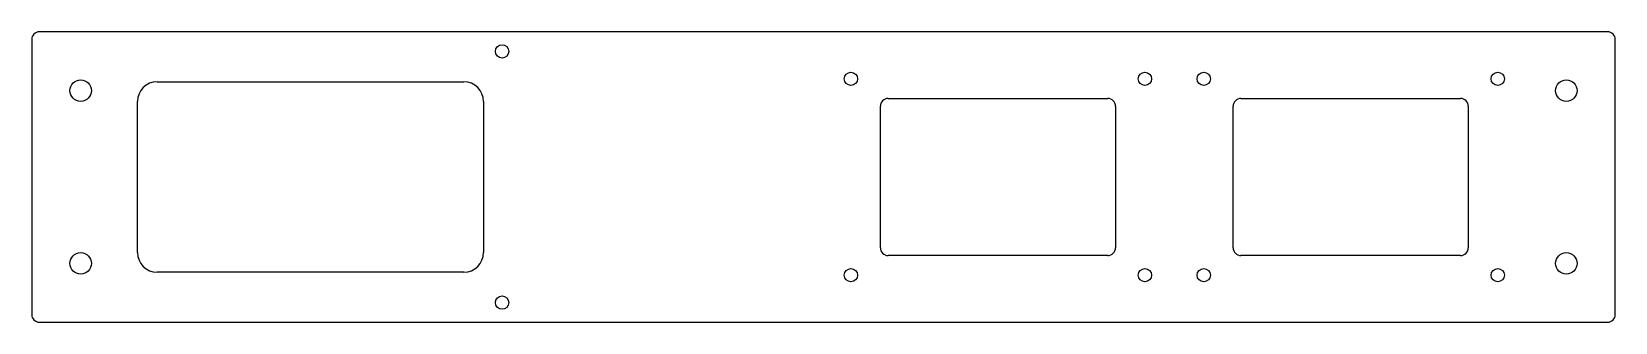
# Model space of a CAD drawing. Header units: millimetres. Extents: x -212 to 192, y -37 to 37.
import ezdxf

# ---------------------------------------------------------------- set-up
doc = ezdxf.new("R2010")
doc.units = ezdxf.units.MM

msp = doc.modelspace()

# ---------------------------------------------------------------- linework, layer by layer
at = {"color": 7, "linetype": 'Continuous', "lineweight": 25}
for p, q in [((190, 37), (-210, 37)), ((-212, 35), (-212, -35)), ((192, -35), (192, 35)), ((-180, 24.25), (-101.75, 24.25)), ((-185, -19.25), (-185, 19.25)), ((-96.75, 19.25), (-96.75, -19.25)), ((4.5, -18), (4.5, 18)), ((6.5, 20), (62.5, 20)), ((64.5, 18), (64.5, -18)), ((94.5, -18), (94.5, 18)), ((96.5, 20), (152.5, 20)), ((154.5, 18), (154.5, -18)), ((62.5, -20), (6.5, -20)), ((152.5, -20), (96.5, -20)), ((-101.75, -24.25), (-180, -24.25)), ((-210, -37), (190, -37))]:
    msp.add_line(p, q, dxfattribs=at)
for centre, radius in [((-92, 32), 1.7), ((-199.5, 22), 2.75), ((-3, 25), 1.7), ((72, 25), 1.7), ((87, 25), 1.7), ((162, 25), 1.7), ((179.5, 22), 2.75), ((-199.5, -22), 2.75), ((179.5, -22), 2.75), ((-3, -25), 1.7), ((72, -25), 1.7), ((87, -25), 1.7), ((162, -25), 1.7), ((-92, -32), 1.7)]:
    msp.add_circle(centre, radius, dxfattribs=at)
for centre, radius, start, end in [((-210, 35), 2, 90, 180), ((190, 35), 2, 0, 90), ((-180, 19.25), 5, 90, 180), ((-101.75, 19.25), 5, 0, 90), ((6.5, 18), 2, 90, 180), ((62.5, 18), 2, 0, 90), ((96.5, 18), 2, 90, 180), ((152.5, 18), 2, 0, 90), ((-180, -19.25), 5, 180, 270), ((-101.75, -19.25), 5, 270, 0), ((6.5, -18), 2, 180, 270), ((62.5, -18), 2, 270, 0), ((96.5, -18), 2, 180, 270), ((152.5, -18), 2, 270, 0), ((-210, -35), 2, 180, 270), ((190, -35), 2, 270, 0)]:
    msp.add_arc(centre, radius, start, end, dxfattribs=at)

doc.saveas('drawing.dxf')
